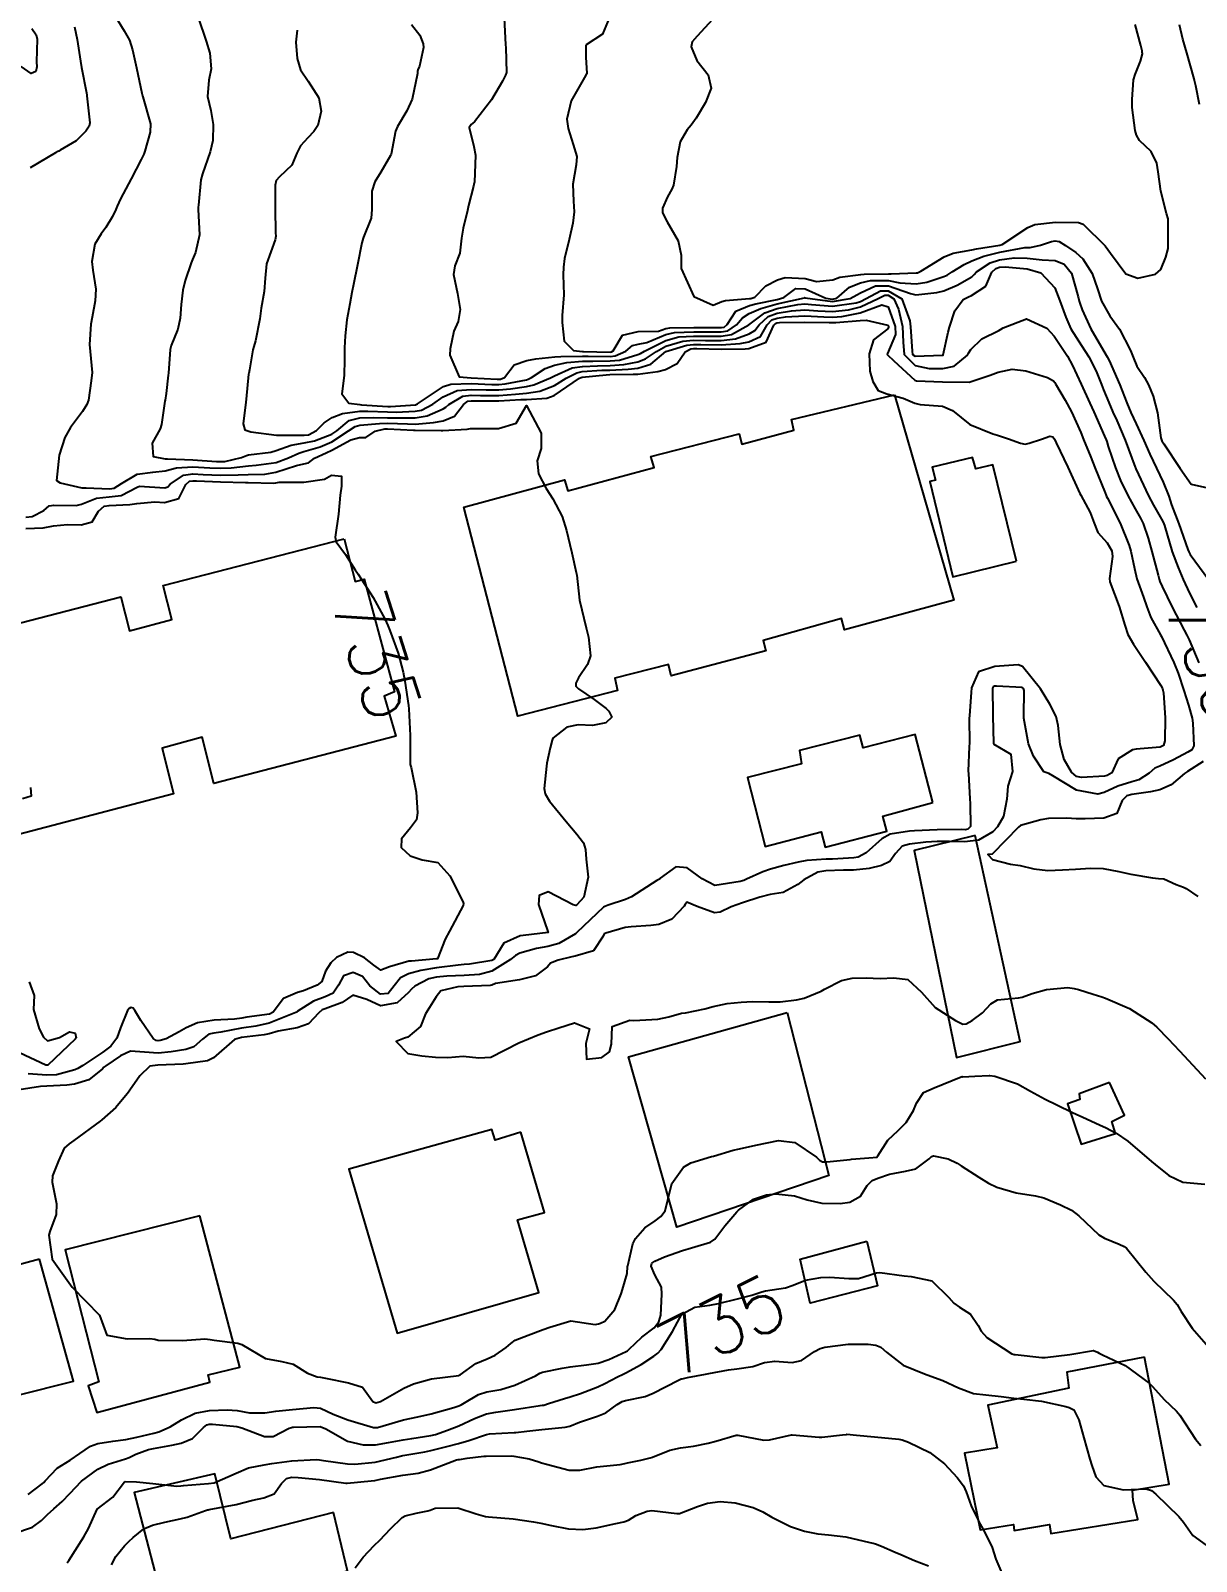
# Model space of a CAD drawing. Header units: metres. Extents: x 298520 to 308411, y 7433745 to 7450750.
# Drawn here: x 298718.6 to 298802.7, y 7450377.2 to 7450487.6 of the extents above; entities that cross this region are included whole.
import ezdxf
from ezdxf.enums import TextEntityAlignment as Align

# ---------------------------------------------------------------- set-up
doc = ezdxf.new("R2010")
doc.units = ezdxf.units.M
doc.header["$LTSCALE"] = 10
for name, color, linetype in [('Cotas', 45, 'Continuous'), ('Curvas de Nivel 1m', 11, 'Continuous'), ('Curvas de Nivel 5m', 15, 'Continuous'), ('Edificações', 30, 'Continuous')]:
    doc.layers.add(name, color=color, linetype=linetype)
doc.styles.add('Style-STANDARD', font='STANDARD.shx')

msp = doc.modelspace()

# ---------------------------------------------------------------- linework, layer by layer
at = {"layer": 'Curvas de Nivel 1m', "flags": 128}
for points, elevation in [([(298724.67, 7450488.62), (298725.34, 7450487.58), (298725.71, 7450486.89), (298725.94, 7450486.19), (298726.22, 7450484.89), (298726.61, 7450483.06), (298726.65, 7450482.88), (298726.67, 7450482.81), (298727.23, 7450480.87), (298727.2, 7450480.25), (298726.83, 7450478.88), (298726.75, 7450478.68), (298726.55, 7450478.28), (298725.83, 7450476.89), (298725.07, 7450475.45), (298724.82, 7450474.91), (298724.73, 7450474.68), (298724.5, 7450474.18), (298724.02, 7450473.38), (298723.66, 7450472.92), (298723.22, 7450472.18), (298723.01, 7450470.92), (298723.08, 7450470.3), (298723.29, 7450468.92), (298723.25, 7450468.1), (298723.03, 7450466.92), (298722.93, 7450466.4), (298722.83, 7450464.93), (298722.88, 7450464.43), (298723.03, 7450462.92), (298722.96, 7450462.33), (298722.75, 7450460.93), (298722.65, 7450460.62), (298722.33, 7450460.11), (298721.46, 7450458.94), (298721.04, 7450458.22), (298720.64, 7450456.95), (298720.44, 7450455.13), (298720.71, 7450454.95), (298722.27, 7450454.6), (298722.6, 7450454.59), (298724.27, 7450454.53), (298724.6, 7450454.57), (298725.14, 7450454.9), (298726.28, 7450455.58), (298727.41, 7450455.74), (298728.28, 7450455.83), (298729.1, 7450456.04), (298730.29, 7450456.12), (298731.5, 7450456.04), (298732.28, 7450456.01), (298733.05, 7450456.03), (298734.29, 7450456.18), (298734.85, 7450456.23), (298736.29, 7450456.42), (298737.18, 7450456.76), (298737.93, 7450457.11), (298738.3, 7450457.22), (298739.47, 7450457.56), (298740.3, 7450457.92), (298741.52, 7450458.7), (298741.99, 7450459.02), (298742.32, 7450459.11), (298743.75, 7450459.25), (298744.32, 7450459.26), (298745.77, 7450459.21), (298746.32, 7450459.2), (298747.65, 7450459.31), (298748.33, 7450459.44), (298749.16, 7450459.78), (298749.8, 7450460.61), (298750.11, 7450460.84), (298750.35, 7450460.87), (298750.62, 7450460.87), (298752.35, 7450460.88), (298753.94, 7450460.96), (298754.35, 7450460.98), (298755.81, 7450461.07), (298756.35, 7450461.26), (298758.18, 7450462.5), (298758.3, 7450462.56), (298758.36, 7450462.58), (298760.09, 7450462.76), (298760.37, 7450462.77), (298762.04, 7450462.79), (298762.37, 7450462.8), (298763.82, 7450462.99), (298764.37, 7450463.14), (298765.22, 7450463.58), (298765.79, 7450464.42), (298766.19, 7450464.62), (298766.4, 7450464.64), (298766.63, 7450464.64), (298768.39, 7450464.6), (298770.12, 7450464.63), (298770.39, 7450464.65), (298771.64, 7450465.1), (298772.2, 7450466.34), (298772.3, 7450466.46), (298772.41, 7450466.5), (298772.6, 7450466.52), (298774.42, 7450466.56), (298776.19, 7450466.52), (298776.42, 7450466.52), (298776.66, 7450466.53), (298778.42, 7450466.66), (298778.85, 7450466.7), (298780.41, 7450466.34), (298780.47, 7450466.24), (298780.47, 7450466.18), (298780.41, 7450466.08), (298779.38, 7450465.28), (298779.06, 7450464.26), (298779.12, 7450463.01), (298779.33, 7450462.26), (298779.72, 7450461.61), (298780.35, 7450461.38), (298781.52, 7450461.06), (298782.35, 7450460.7), (298782.75, 7450460.61), (298784.35, 7450460.48), (298785.07, 7450460.18), (298786.33, 7450459.18), (298787.98, 7450458.5), (298788.32, 7450458.41), (298789.12, 7450458.14), (298789.99, 7450457.81), (298790.31, 7450457.76), (298790.61, 7450457.81), (298791.5, 7450458.11), (298792.1, 7450458.32), (298792.32, 7450458.29), (298792.44, 7450458.1), (298792.56, 7450457.85), (298793.39, 7450456.09), (298794.26, 7450454.19), (298794.32, 7450454.08), (298795, 7450452.82), (298795.29, 7450452.06), (298795.55, 7450451.37), (298796.23, 7450450.62), (298796.56, 7450450.05), (298796.62, 7450449.64), (298796.4, 7450448.05), (298796.42, 7450447.82), (298797.09, 7450446.04), (298797.5, 7450444.7), (298797.71, 7450444.03), (298798.14, 7450443.33), (298799, 7450442.02), (298800.11, 7450440.33), (298800.21, 7450440.12), (298800.25, 7450440.01), (298800.3, 7450439.81), (298800.42, 7450438), (298800.4, 7450436.35), (298800.3, 7450436.01), (298800.05, 7450435.89), (298798.33, 7450435.75), (298798.05, 7450435.7), (298797.03, 7450435.05), (298796.57, 7450434.04), (298796.24, 7450433.84), (298796.03, 7450433.79), (298794.39, 7450433.71), (298794.03, 7450433.78), (298793.65, 7450434.08), (298793.12, 7450435.01), (298792.84, 7450436.09), (298792.7, 7450437.46), (298792.54, 7450438.1), (298792.09, 7450439), (298791.43, 7450440.11), (298790.12, 7450441.7), (298789.82, 7450441.82), (298788.12, 7450441.71), (298786.94, 7450441.33), (298786.45, 7450440.17), (298786.43, 7450439.84), (298786.29, 7450438.17), (298786.28, 7450437.96), (298786.29, 7450436.17), (298786.28, 7450435.93), (298786.21, 7450434.17), (298786.22, 7450433.98), (298786.33, 7450432.17), (298786.35, 7450431.82), (298786.37, 7450430.17), (298786.18, 7450429.97), (298785.98, 7450429.93), (298785.74, 7450429.94), (298783.98, 7450429.92), (298782.34, 7450429.86), (298781.98, 7450429.84), (298780.59, 7450429.62), (298779.97, 7450429.27), (298778.85, 7450428.26), (298778.27, 7450427.95), (298777.96, 7450427.9), (298776.42, 7450427.82), (298775.96, 7450427.8), (298774.56, 7450427.71), (298773.95, 7450427.6), (298772.92, 7450427.36), (298771.94, 7450427.09), (298771.4, 7450426.89), (298770.22, 7450426.36), (298770.02, 7450426.27), (298769.93, 7450426.25), (298769.76, 7450426.19), (298767.93, 7450425.91), (298767.01, 7450426.4), (298765.94, 7450427.19), (298765.11, 7450427.25), (298763.99, 7450426.43), (298763.96, 7450426.4), (298763.93, 7450426.37), (298763.76, 7450426.26), (298761.92, 7450425.09), (298761.49, 7450424.89), (298760.25, 7450424.48), (298760, 7450424.39), (298759.91, 7450424.34), (298757.99, 7450422.51), (298757.94, 7450422.46), (298757.89, 7450422.43), (298756.68, 7450421.72), (298755.88, 7450421.5), (298755.06, 7450421.36), (298753.87, 7450421.04), (298753.55, 7450420.87), (298753.2, 7450420.56), (298751.85, 7450419.72), (298750.96, 7450419.48), (298749.85, 7450419.42), (298748.6, 7450419.36), (298747.85, 7450419.29), (298747.31, 7450419.17), (298746.3, 7450418.65), (298746.05, 7450418.43), (298745.84, 7450418.19), (298745.03, 7450417.45), (298743.82, 7450417.22), (298742.84, 7450417.68), (298741.83, 7450418), (298741.06, 7450417.48), (298739.82, 7450417.01), (298739.6, 7450416.94), (298739.36, 7450416.72), (298738.62, 7450415.92), (298737.8, 7450415.65), (298736.43, 7450415.4), (298735.8, 7450415.2), (298735.44, 7450415.13), (298733.79, 7450414.95), (298733.28, 7450414.8), (298731.78, 7450413.48), (298731.34, 7450413.26), (298729.77, 7450413.05), (298729.58, 7450413.03), (298727.77, 7450412.95), (298727.19, 7450412.87), (298726.45, 7450412.19), (298725.75, 7450411.14), (298725.64, 7450411), (298725.55, 7450410.89), (298724.74, 7450409.89), (298723.72, 7450409), (298723.6, 7450408.91), (298721.71, 7450407.51), (298721.37, 7450407.28), (298721.01, 7450406.95), (298720.6, 7450406.04), (298720.16, 7450404.96), (298720.13, 7450404.5), (298720.44, 7450402.95), (298720.42, 7450402.17), (298719.97, 7450400.96), (298719.89, 7450400.69), (298720.14, 7450398.95), (298721.58, 7450396.94), (298723.55, 7450394.91), (298724.09, 7450393.46), (298725.54, 7450393.2), (298727.17, 7450393.24), (298727.54, 7450393.17), (298727.79, 7450393.12), (298729.54, 7450393.09), (298731.16, 7450393.2), (298731.54, 7450393.16), (298731.82, 7450393.1), (298733.53, 7450392.9), (298733.81, 7450392.79), (298735.52, 7450391.78), (298736.71, 7450391.56), (298737.51, 7450391.37), (298738.56, 7450390.73), (298739.24, 7450390.46), (298739.5, 7450390.43), (298739.84, 7450390.37), (298741.5, 7450390.03), (298742.52, 7450389.71), (298743.27, 7450388.68), (298743.48, 7450388.6), (298743.81, 7450388.68), (298745.49, 7450389.64), (298746.19, 7450389.95), (298747.5, 7450390.31), (298749.47, 7450390.57), (298749.5, 7450390.58), (298749.56, 7450390.6), (298750.69, 7450391.42), (298751.52, 7450391.76), (298752.08, 7450392.02), (298752.88, 7450392.57), (298753.22, 7450392.88), (298753.54, 7450393.1), (298754.46, 7450393.46), (298755.55, 7450393.89), (298756.03, 7450394.04), (298757.55, 7450394.51), (298759.29, 7450394.23), (298759.55, 7450394.28), (298759.69, 7450394.34), (298759.99, 7450394.48), (298760.71, 7450395.32), (298761.17, 7450396.46), (298761.28, 7450396.77), (298761.6, 7450397.92), (298761.64, 7450398.42), (298761.65, 7450398.46), (298762.02, 7450400.06), (298762.21, 7450400.45), (298762.88, 7450401.21), (298763.64, 7450401.73), (298764.04, 7450402.04), (298764.35, 7450402.43), (298764.56, 7450403.33), (298764.83, 7450404.42), (298765.68, 7450405.58), (298766.19, 7450405.91), (298767.69, 7450406.35), (298767.84, 7450406.39), (298769.26, 7450406.81), (298769.7, 7450406.92), (298770.88, 7450407.18), (298771.71, 7450407.35), (298772.53, 7450407.51), (298773.71, 7450407.36), (298775.27, 7450406.3), (298775.49, 7450406.09), (298775.69, 7450405.97), (298776, 7450405.98), (298777.69, 7450406.15), (298777.8, 7450406.16), (298779.03, 7450406.26), (298779.63, 7450406.32), (298779.7, 7450406.4), (298780.41, 7450407.54), (298781.15, 7450408.23), (298781.73, 7450408.82), (298782.26, 7450409.69), (298782.48, 7450410.21), (298782.98, 7450410.98), (298783.75, 7450411.32), (298785.69, 7450412.1), (298785.76, 7450412.12), (298785.82, 7450412.11), (298786.68, 7450412.16), (298787.72, 7450412.2), (298787.76, 7450412.2), (298788.13, 7450412.15), (298789.76, 7450411.6), (298790.71, 7450411.07), (298791.75, 7450410.5), (298792.59, 7450410.09), (298793.74, 7450409.53), (298794.74, 7450409.07), (298795.73, 7450408.62), (298796.11, 7450408.44), (298796.88, 7450408.04), (298797.71, 7450407.46), (298799.42, 7450406.01), (298799.69, 7450405.78), (298800.68, 7450404.99), (298801.68, 7450404.5), (298803.28, 7450404.36)], 733), ([(298730.67, 7450488.52), (298731.24, 7450486.82), (298731.5, 7450485.96), (298731.61, 7450484.82), (298731.43, 7450484.01), (298731.33, 7450482.82), (298731.57, 7450481.81), (298731.76, 7450480.82), (298731.73, 7450479.65), (298731.53, 7450478.83), (298730.97, 7450477.26), (298730.87, 7450476.83), (298730.68, 7450475), (298730.66, 7450474.84), (298730.67, 7450474.68), (298730.76, 7450472.84), (298730.47, 7450471.57), (298730.25, 7450471.06), (298730.16, 7450470.84), (298729.73, 7450469.56), (298729.56, 7450468.85), (298729.45, 7450467.82), (298729.37, 7450466.85), (298729.21, 7450466.05), (298728.73, 7450464.86), (298728.66, 7450464.59), (298728.52, 7450462.86), (298728.5, 7450462.72), (298728.35, 7450461.41), (298728.28, 7450460.92), (298728.27, 7450460.86), (298728.02, 7450459.17), (298727.92, 7450458.86), (298727.34, 7450457.83), (298727.43, 7450456.87), (298728.29, 7450456.7), (298728.45, 7450456.7), (298730.29, 7450456.62), (298731.98, 7450456.51), (298732.29, 7450456.5), (298732.59, 7450456.51), (298733.8, 7450456.79), (298734.15, 7450456.93), (298734.3, 7450456.97), (298735.9, 7450457.18), (298736.3, 7450457.3), (298737.38, 7450457.68), (298738.31, 7450457.84), (298739.05, 7450458), (298740.31, 7450458.47), (298740.67, 7450458.71), (298741.56, 7450459.46), (298742.33, 7450459.64), (298743.33, 7450459.68), (298744.33, 7450459.66), (298745.35, 7450459.64), (298746.33, 7450459.65), (298747.18, 7450459.79), (298748.34, 7450460.31), (298748.53, 7450460.43), (298748.75, 7450460.62), (298749.75, 7450461.21), (298750.35, 7450461.29), (298751.03, 7450461.27), (298752.35, 7450461.27), (298753.56, 7450461.35), (298754.35, 7450461.43), (298755.32, 7450461.57), (298756.36, 7450461.98), (298757.2, 7450462.52), (298757.97, 7450462.9), (298758.37, 7450462.98), (298759.78, 7450463.08), (298760.37, 7450463.09), (298761.69, 7450463.15), (298762.37, 7450463.23), (298763.31, 7450463.51), (298764.39, 7450464.43), (298765.92, 7450464.89), (298766.4, 7450464.94), (298766.93, 7450464.94), (298768.39, 7450464.91), (298769.75, 7450465.01), (298770.39, 7450465.13), (298771.23, 7450465.52), (298771.7, 7450466.35), (298772.04, 7450466.72), (298772.42, 7450466.84), (298773.02, 7450466.93), (298774.42, 7450467), (298775.79, 7450466.93), (298776.42, 7450466.92), (298777.1, 7450466.96), (298778.42, 7450467.23), (298779.97, 7450467.79), (298780.43, 7450467.65), (298780.95, 7450466.23), (298780.96, 7450465.67), (298780.38, 7450464.3), (298780.36, 7450464.26), (298780.36, 7450464.24), (298780.36, 7450464.22), (298780.38, 7450464.19), (298780.85, 7450463.76), (298782.36, 7450462.37), (298782.47, 7450462.32), (298784.36, 7450462.25), (298786.3, 7450462.23), (298786.36, 7450462.24), (298787.8, 7450462.72), (298788.37, 7450462.94), (298789.39, 7450463.15), (298790.37, 7450463.03), (298791.93, 7450462.55), (298792.37, 7450462.32), (298792.45, 7450462.19), (298792.5, 7450462.1), (298793.2, 7450460.93), (298793.65, 7450460.09), (298794.32, 7450458.58), (298794.53, 7450458.08), (298795.05, 7450456.82), (298795.35, 7450456.06), (298796.09, 7450454.23), (298796.16, 7450454.05), (298796.19, 7450453.98), (298796.26, 7450453.86), (298797.16, 7450452.04), (298797.81, 7450450.45), (298797.94, 7450450.03), (298798.2, 7450448.77), (298798.38, 7450448.03), (298798.86, 7450446.7), (298799.09, 7450446.02), (298799.39, 7450445.24), (298800.08, 7450444), (298800.15, 7450443.88), (298801.03, 7450442), (298801.35, 7450441.23), (298801.76, 7450439.99), (298802.09, 7450438.92), (298802.36, 7450437.98), (298802.42, 7450437.63), (298802.48, 7450435.98), (298802.33, 7450435.7), (298802.05, 7450435.52), (298801.02, 7450434.98), (298800.04, 7450434.53), (298799.68, 7450434.37), (298799.25, 7450434.02), (298798.51, 7450433.54), (298798.02, 7450433.4), (298796.99, 7450433.07), (298796.01, 7450432.63), (298795.55, 7450432.51), (298794.01, 7450432.78), (298792.31, 7450433.82), (298792.03, 7450434), (298791.66, 7450434.1), (298790.91, 7450435.24), (298790.55, 7450436.12), (298790.21, 7450437.98), (298790.21, 7450438.12), (298790.25, 7450439.97), (298790.2, 7450440.12), (298790.1, 7450440.19), (298788.24, 7450440.28), (298788.1, 7450440.28), (298788.01, 7450440.25), (298787.97, 7450440.15), (298787.98, 7450438.25), (298787.98, 7450438.15), (298788.03, 7450436.17), (298788.04, 7450436.15), (298788.05, 7450436.1), (298789.29, 7450435.38), (298789.4, 7450434.13), (298789.07, 7450433.08), (298788.99, 7450432.14), (298788.75, 7450430.9), (298788.31, 7450430.15), (298787.98, 7450429.78), (298786.94, 7450429.19), (298785.97, 7450429.05), (298784.87, 7450429.08), (298783.97, 7450429.09), (298783.14, 7450429.04), (298781.97, 7450428.89), (298781.45, 7450428.74), (298780.97, 7450428.23), (298780.55, 7450427.63), (298779.95, 7450427.35), (298779.06, 7450427.14), (298777.94, 7450427.02), (298777.21, 7450427.01), (298775.94, 7450426.97), (298775.36, 7450426.88), (298774.35, 7450426.31), (298773.93, 7450425.98), (298772.85, 7450425.4), (298771.92, 7450425.25), (298771.18, 7450425.08), (298769.92, 7450424.65), (298769.12, 7450424.37), (298768.31, 7450423.99), (298767.91, 7450423.93), (298766.65, 7450424.4), (298765.92, 7450424.7), (298765.79, 7450424.54), (298765.72, 7450424.41), (298764.83, 7450423.49), (298763.89, 7450423.1), (298763.31, 7450423.02), (298761.89, 7450422.94), (298761.47, 7450422.88), (298760.07, 7450422.48), (298759.95, 7450422.43), (298759.89, 7450422.26), (298759.17, 7450421.2), (298757.87, 7450420.81), (298757.61, 7450420.77), (298756.63, 7450420.52), (298756.09, 7450420.3), (298755.86, 7450420.05), (298754.99, 7450419.4), (298753.85, 7450419.11), (298752.12, 7450418.85), (298751.84, 7450418.73), (298751.73, 7450418.7), (298749.84, 7450418.62), (298749.4, 7450418.61), (298748.16, 7450418.3), (298747.83, 7450417.87), (298747.35, 7450417.11), (298747.06, 7450416.64), (298746.7, 7450415.74), (298745.8, 7450414.97), (298745.56, 7450414.89), (298744.95, 7450414.66), (298745.78, 7450413.79), (298746.81, 7450413.62), (298747.78, 7450413.52), (298748.67, 7450413.5), (298749.78, 7450413.6), (298750.91, 7450413.47), (298751.78, 7450413.52), (298753.79, 7450414.55), (298755.19, 7450415.14), (298755.8, 7450415.35), (298756.69, 7450415.63), (298757.81, 7450416), (298758.89, 7450415.58), (298758.62, 7450414.5), (298758.67, 7450413.38), (298759.78, 7450413.49), (298760.34, 7450413.92), (298760.49, 7450414.47), (298760.53, 7450415.75), (298761.81, 7450416.19), (298762.09, 7450416.18), (298763.81, 7450416.27), (298764.61, 7450416.43), (298765.54, 7450416.69), (298765.82, 7450416.73), (298767.2, 7450417.02), (298767.82, 7450417.18), (298768.82, 7450417.39), (298769.83, 7450417.49), (298770.65, 7450417.53), (298771.83, 7450417.51), (298772.65, 7450417.51), (298773.83, 7450417.65), (298774.37, 7450417.78), (298775.6, 7450418.29), (298775.84, 7450418.42), (298777.08, 7450419.05), (298777.85, 7450419.23), (298778.85, 7450419.25), (298779.85, 7450419.2), (298780.84, 7450419.25), (298781.85, 7450419.12), (298782.83, 7450418.21), (298783.83, 7450417.1), (298785.3, 7450416.18), (298785.63, 7450416), (298785.81, 7450415.9), (298786.05, 7450415.93), (298786.49, 7450416.16), (298787.25, 7450416.73), (298787.83, 7450417.37), (298788.33, 7450417.66), (298789.84, 7450417.81), (298790.1, 7450417.86), (298790.82, 7450418.12), (298791.85, 7450418.4), (298793.39, 7450418.54), (298793.85, 7450418.49), (298794.17, 7450418.4), (298795.22, 7450418.06), (298795.84, 7450417.87), (298796.1, 7450417.79), (298797.83, 7450417.03), (298799.44, 7450416.01), (298799.81, 7450415.7), (298800.64, 7450414.84), (298801.45, 7450413.99), (298801.79, 7450413.63), (298803.32, 7450411.96)], 732), ([(298752.73, 7450488.51), (298752.84, 7450486.57), (298752.86, 7450486.36), (298752.9, 7450484.57), (298752.83, 7450484.36), (298752.62, 7450483.94), (298751.82, 7450482.58), (298750.59, 7450481), (298750.37, 7450480.81), (298750.21, 7450480.6), (298750.56, 7450479.22), (298750.67, 7450478.6), (298750.59, 7450476.65), (298750.58, 7450476.6), (298750.53, 7450476.36), (298750.16, 7450474.96), (298750.09, 7450474.6), (298749.78, 7450473.32), (298749.65, 7450472.61), (298749.55, 7450471.53), (298749.19, 7450470.61), (298749.09, 7450469.98), (298749.37, 7450468.61), (298749.56, 7450467.47), (298749.43, 7450466.61), (298749.12, 7450465.9), (298748.84, 7450464.62), (298748.82, 7450464.18), (298749.49, 7450462.61), (298750.36, 7450462.53), (298752.23, 7450462.44), (298752.36, 7450462.44), (298752.48, 7450462.45), (298752.76, 7450462.57), (298753.46, 7450463.48), (298754.38, 7450463.79), (298755.02, 7450463.9), (298756.39, 7450464.06), (298756.83, 7450464.08), (298758.39, 7450464.09), (298758.8, 7450464.09), (298760.39, 7450464.07), (298760.75, 7450464.11), (298761.52, 7450464.47), (298761.99, 7450464.87), (298762.4, 7450464.96), (298763.04, 7450465.09), (298764.41, 7450465.66), (298765.02, 7450465.81), (298766.41, 7450465.86), (298767.87, 7450465.85), (298768.4, 7450465.85), (298768.86, 7450465.92), (298769.49, 7450466.37), (298769.92, 7450466.86), (298770.42, 7450467.17), (298771.24, 7450467.54), (298772.43, 7450467.88), (298774.4, 7450468.31), (298774.43, 7450468.32), (298774.46, 7450468.31), (298776.43, 7450468.05), (298777.7, 7450468.27), (298778.18, 7450468.52), (298778.44, 7450468.67), (298779.53, 7450469.16), (298780.45, 7450469.16), (298782.05, 7450468.61), (298782.44, 7450468.53), (298783.95, 7450468.68), (298784.44, 7450468.8), (298785.41, 7450469.22), (298786.46, 7450469.82), (298786.64, 7450469.98), (298786.81, 7450470.17), (298787.78, 7450470.84), (298788.47, 7450471.05), (298789.53, 7450471.2), (298790.47, 7450471.16), (298791.54, 7450471.04), (298792.47, 7450470.99), (298793.12, 7450470.74), (298793.66, 7450470.08), (298794.13, 7450468.38), (298794.21, 7450468.07), (298794.26, 7450467.91), (298794.43, 7450467.43), (298795.05, 7450466.06), (298795.98, 7450464.47), (298796.24, 7450464.05), (298796.38, 7450463.79), (298797.14, 7450462.04), (298797.65, 7450460.74), (298797.94, 7450460.03), (298798.33, 7450459.22), (298798.87, 7450458.02), (298799.3, 7450457.02), (298799.8, 7450456.01), (298800.28, 7450455.01), (298800.67, 7450454), (298800.88, 7450453.37), (298801.39, 7450451.99), (298802.05, 7450450.16), (298802.11, 7450449.98), (298802.22, 7450449.79), (298803.56, 7450447.97)], 729), ([(298721.76, 7450487.85), (298721.95, 7450486.94), (298722.19, 7450485.38), (298722.26, 7450484.93), (298722.61, 7450483.09), (298722.64, 7450482.93), (298722.65, 7450482.88), (298722.85, 7450480.93), (298722.81, 7450480.7), (298722.57, 7450480.32), (298721.87, 7450479.63), (298720.71, 7450478.95), (298720.61, 7450478.89), (298720.55, 7450478.86), (298720.37, 7450478.77), (298718.54, 7450477.69)], 734), ([(298737.8, 7450487.61), (298737.72, 7450486.75), (298737.82, 7450485.57), (298738.04, 7450484.75), (298738.61, 7450483.93), (298739.36, 7450482.73), (298739.55, 7450481.77), (298739.3, 7450480.73), (298739, 7450480.31), (298738.57, 7450479.85), (298738.04, 7450479.27), (298737.78, 7450478.75), (298737.42, 7450477.88), (298736.54, 7450477.04), (298736.3, 7450476.76), (298736.21, 7450476.44), (298736.22, 7450474.76), (298736.25, 7450473), (298736.27, 7450472.76), (298736.21, 7450472.49), (298735.59, 7450470.77), (298735.49, 7450469.73), (298735.44, 7450468.77), (298735.22, 7450467.57), (298735.11, 7450466.78), (298734.81, 7450465.2), (298734.69, 7450464.79), (298734.62, 7450464.55), (298734.37, 7450463.1), (298734.32, 7450462.84), (298734.31, 7450462.79), (298734.13, 7450461), (298734.11, 7450460.79), (298733.92, 7450459.21), (298734.04, 7450458.79), (298734.32, 7450458.68), (298734.46, 7450458.65), (298736.32, 7450458.41), (298736.68, 7450458.4), (298738.32, 7450458.39), (298738.62, 7450458.43), (298739.2, 7450458.73), (298739.75, 7450459.3), (298740.33, 7450459.67), (298741.07, 7450459.97), (298742.33, 7450460.13), (298742.9, 7450460.12), (298744.33, 7450460.07), (298744.94, 7450460.06), (298746.33, 7450460.12), (298746.78, 7450460.2), (298747.59, 7450460.63), (298748.35, 7450461.16), (298749.35, 7450461.61), (298750.35, 7450461.7), (298751.43, 7450461.66), (298752.35, 7450461.66), (298753.19, 7450461.73), (298754.36, 7450461.9), (298754.89, 7450462.02), (298756.08, 7450462.53), (298756.27, 7450462.63), (298756.37, 7450462.68), (298757.64, 7450463.25), (298758.38, 7450463.36), (298759.46, 7450463.41), (298760.38, 7450463.42), (298761.36, 7450463.49), (298762.38, 7450463.7), (298762.94, 7450463.9), (298763.73, 7450464.44), (298764.4, 7450464.81), (298765.63, 7450465.19), (298766.4, 7450465.25), (298767.25, 7450465.24), (298768.4, 7450465.22), (298769.42, 7450465.34), (298770.4, 7450465.7), (298770.82, 7450465.95), (298771.12, 7450466.35), (298771.79, 7450466.97), (298772.42, 7450467.19), (298773.46, 7450467.36), (298774.42, 7450467.44), (298775.36, 7450467.36), (298776.42, 7450467.31), (298777.58, 7450467.43), (298778.43, 7450467.65), (298779.72, 7450468.25), (298780.19, 7450468.49), (298780.44, 7450468.49), (298780.85, 7450468.24), (298781.18, 7450467.48), (298781.46, 7450466.23), (298781.52, 7450465.11), (298781.59, 7450464.23), (298782.38, 7450463.43), (298783.38, 7450463.21), (298784.37, 7450463.21), (298785.19, 7450463.37), (298786.16, 7450464.17), (298786.24, 7450464.31), (298786.39, 7450464.59), (298787.2, 7450465.36), (298788.41, 7450465.96), (298788.54, 7450466.02), (298788.74, 7450466.15), (298790.42, 7450466.79), (298791.87, 7450466.11), (298792.4, 7450465.53), (298793.38, 7450464.09), (298793.72, 7450463.43), (298794.36, 7450462.07), (298794.98, 7450460.71), (298795.27, 7450460.07), (298796.04, 7450458.33), (298796.15, 7450458.05), (298796.2, 7450457.94), (298796.31, 7450457.58), (298796.82, 7450456.04), (298797.19, 7450455.13), (298797.72, 7450454.04), (298798.25, 7450453.08), (298798.64, 7450452.42), (298798.83, 7450452.02), (298799.18, 7450450.96), (298799.45, 7450450.01), (298799.9, 7450448.3), (298799.98, 7450448), (298800.03, 7450447.84), (298800.19, 7450447.47), (298800.91, 7450445.99), (298801.79, 7450444.34), (298801.98, 7450443.98), (298802.14, 7450443.63), (298802.84, 7450441.97)], 731), ([(298760.31, 7450488.48), (298759.82, 7450487.33), (298758.65, 7450486.57), (298758.62, 7450486.5), (298758.64, 7450485.68), (298758.71, 7450484.5), (298758.68, 7450484.45), (298758.62, 7450484.38), (298757.58, 7450482.52), (298757.27, 7450481.2), (298757.36, 7450480.52), (298757.71, 7450479.37), (298757.97, 7450478.51), (298757.92, 7450477.89), (298757.68, 7450476.51), (298757.73, 7450475.29), (298757.78, 7450474.51), (298757.68, 7450473.7), (298757.42, 7450472.52), (298757.09, 7450471.14), (298757.01, 7450470.52), (298757, 7450469.97), (298757.03, 7450468.52), (298756.93, 7450467.03), (298756.91, 7450466.52), (298757.07, 7450465.19), (298757.75, 7450464.51), (298758.39, 7450464.44), (298758.45, 7450464.44), (298760.39, 7450464.39), (298760.47, 7450464.4), (298760.6, 7450464.48), (298761.27, 7450465.61), (298762.41, 7450465.87), (298763.88, 7450465.91), (298764.41, 7450466.09), (298764.69, 7450466.15), (298766.41, 7450466.17), (298768.19, 7450466.16), (298768.41, 7450466.16), (298768.6, 7450466.19), (298768.82, 7450466.38), (298769.44, 7450467.35), (298770.43, 7450467.76), (298770.9, 7450467.88), (298772.43, 7450468.19), (298772.91, 7450468.33), (298773.78, 7450468.98), (298774.44, 7450468.96), (298775.95, 7450468.29), (298776.43, 7450468.21), (298776.74, 7450468.29), (298777.64, 7450469.08), (298778.45, 7450469.4), (298779.15, 7450469.56), (298780.45, 7450469.56), (298781.28, 7450469.4), (298782.45, 7450469.31), (298783.22, 7450469.44), (298784.46, 7450469.84), (298784.7, 7450469.95), (298785.04, 7450470.18), (298785.92, 7450470.72), (298786.47, 7450470.97), (298787.33, 7450471.31), (298788.48, 7450471.6), (298790.28, 7450471.93), (298790.48, 7450471.93), (298790.67, 7450471.93), (298791.43, 7450472.11), (298792.21, 7450472.38), (298792.49, 7450472.42), (298792.77, 7450472.38), (298793.23, 7450472.09), (298793.98, 7450471.58), (298794.47, 7450471.13), (298795.15, 7450470.06), (298795.54, 7450468.96), (298795.81, 7450468.06), (298796.42, 7450467), (298797.12, 7450466.04), (298797.92, 7450464.5), (298798.1, 7450464.03), (298798.38, 7450463.38), (298798.92, 7450462.57), (298799.2, 7450462.02), (298799.56, 7450461.22), (298799.85, 7450460.01), (298800.1, 7450458.21), (298800.18, 7450458), (298800.22, 7450457.91), (298800.31, 7450457.77), (298801.5, 7450455.99), (298802.28, 7450454.87), (298803.68, 7450454.55)], 728), ([(298767.77, 7450488.39), (298766.66, 7450487.19), (298766.29, 7450486.78), (298766.22, 7450486.41), (298766.64, 7450485.42), (298767.46, 7450484.4), (298767.66, 7450483.44), (298767.25, 7450482.4), (298766.59, 7450481.27), (298766.23, 7450480.77), (298765.94, 7450480.42), (298765.44, 7450479.55), (298765.21, 7450478.42), (298765.18, 7450477.79), (298764.94, 7450476.43), (298764.82, 7450476.14), (298764.52, 7450475.6), (298764.16, 7450474.78), (298764.16, 7450474.43), (298764.5, 7450473.78), (298765.29, 7450472.42), (298765.5, 7450471.39), (298765.51, 7450470.42), (298766.43, 7450468.41), (298767.81, 7450467.78), (298768.43, 7450468.03), (298768.7, 7450468.11), (298770.43, 7450468.27), (298770.52, 7450468.27), (298770.82, 7450468.36), (298771.61, 7450469.18), (298772.45, 7450469.61), (298773.01, 7450469.77), (298774.45, 7450469.7), (298775.26, 7450469.49), (298776.45, 7450469.61), (298776.95, 7450469.79), (298778.46, 7450470), (298778.7, 7450470.01), (298780.46, 7450470.04), (298780.66, 7450470.03), (298782.46, 7450470.1), (298782.56, 7450470.12), (298782.79, 7450470.22), (298784.47, 7450471.26), (298785.13, 7450471.53), (298786.48, 7450471.78), (298786.81, 7450471.84), (298788.48, 7450472.11), (298788.65, 7450472.15), (298790.5, 7450473.39), (298791.02, 7450473.6), (298792.5, 7450473.77), (298794.17, 7450473.75), (298794.5, 7450473.63), (298796.08, 7450472.05), (298796.48, 7450471.53), (298797.57, 7450470.04), (298798.45, 7450469.73), (298799.72, 7450470.01), (298800.1, 7450470.36), (298800.47, 7450471.24), (298800.62, 7450471.86), (298800.63, 7450472), (298800.64, 7450473.86), (298800.62, 7450474), (298800.51, 7450474.39), (298800.11, 7450476.01), (298799.92, 7450477.39), (298799.81, 7450478.01), (298799.41, 7450478.87), (298798.57, 7450479.66), (298798.34, 7450480.03), (298798.24, 7450480.37), (298798.03, 7450482.04), (298798.03, 7450482.62), (298798.14, 7450484.03), (298798.24, 7450484.42), (298798.64, 7450485.39), (298798.77, 7450485.91), (298798.76, 7450486.03), (298798.75, 7450486.12), (298798.66, 7450486.5), (298798.25, 7450488.03)], 727), ([(298802.89, 7450482.26), (298802.62, 7450483.61), (298802.53, 7450483.98), (298802.5, 7450484.11), (298801.97, 7450485.99), (298801.68, 7450486.97), (298801.44, 7450487.99)], 728), ([(298718.24, 7450452.48), (298718.69, 7450452.52), (298719.53, 7450452.97), (298719.92, 7450453.29), (298720.25, 7450453.36), (298721.86, 7450453.32), (298722.25, 7450453.42), (298723.33, 7450453.85), (298724.26, 7450453.94), (298725.11, 7450454.05), (298726.27, 7450454.65), (298726.44, 7450454.71), (298728.27, 7450454.61), (298728.47, 7450454.66), (298728.65, 7450454.86), (298729.6, 7450455.52), (298730.28, 7450455.61), (298731.02, 7450455.57), (298732.28, 7450455.52), (298733.55, 7450455.53), (298734.28, 7450455.57), (298735.47, 7450455.59), (298736.28, 7450455.72), (298737.76, 7450456.22), (298738.29, 7450456.33), (298738.62, 7450456.41), (298739.06, 7450456.73), (298739.89, 7450457.13), (298740.3, 7450457.32), (298741.67, 7450458.06), (298742.31, 7450458.23), (298742.76, 7450458.23), (298743.43, 7450458.68), (298744.14, 7450458.85), (298744.32, 7450458.86), (298746.2, 7450458.77), (298746.31, 7450458.76), (298748.2, 7450458.74), (298748.31, 7450458.73), (298750.08, 7450458.84), (298750.32, 7450458.87), (298752.01, 7450458.88), (298752.32, 7450458.87), (298753.61, 7450459.27), (298754.34, 7450460.55), (298755.41, 7450458.54), (298755.41, 7450457.43), (298755.11, 7450456.54), (298755.21, 7450455.61), (298755.77, 7450454.54), (298756.26, 7450453.81), (298756.92, 7450452.52), (298757.23, 7450451.52), (298757.47, 7450450.51), (298757.62, 7450449.91), (298757.94, 7450448.5), (298757.98, 7450448.29), (298758.17, 7450446.5), (298758.65, 7450444.49), (298758.81, 7450443.83), (298758.96, 7450442.49), (298758.76, 7450441.85), (298758.11, 7450440.88), (298757.9, 7450440.5), (298757.9, 7450440.3), (298758.1, 7450440.1), (298759.24, 7450439.34), (298760.09, 7450438.69), (298760.29, 7450438.48), (298760.5, 7450438.05), (298760.07, 7450437.65), (298759.11, 7450437.45), (298758.07, 7450437.51), (298757.25, 7450437.33), (298756.25, 7450436.53), (298756.19, 7450436.39), (298756.05, 7450435.84), (298755.82, 7450434.74), (298755.78, 7450434.53), (298755.63, 7450432.91), (298755.7, 7450432.53), (298756, 7450432), (298757.22, 7450430.52), (298757.97, 7450429.62), (298758.45, 7450428.99), (298758.6, 7450428.5), (298758.66, 7450427.8), (298758.79, 7450426.5), (298758.48, 7450425.07), (298757.99, 7450424.51), (298757.91, 7450424.47), (298757.71, 7450424.51), (298755.92, 7450425.45), (298755.27, 7450425.19), (298755.22, 7450424.54), (298755.89, 7450422.59), (298755.91, 7450422.53), (298754.12, 7450422.31), (298753.89, 7450422.28), (298752.71, 7450421.74), (298752, 7450420.58), (298751.86, 7450420.49), (298750.23, 7450420.23), (298749.86, 7450420.21), (298749.42, 7450420.17), (298747.86, 7450419.98), (298746.72, 7450419.77), (298745.85, 7450419.54), (298745.25, 7450419.25), (298744.8, 7450418.66), (298744.37, 7450418.12), (298743.83, 7450418.06), (298743.06, 7450418.68), (298742.51, 7450419.35), (298741.85, 7450419.64), (298741.15, 7450419.4), (298740.79, 7450418.71), (298740.41, 7450418.14), (298739.83, 7450417.88), (298738.98, 7450417.57), (298737.81, 7450416.81), (298737.78, 7450416.78), (298737.71, 7450416.74), (298735.8, 7450415.98), (298734.82, 7450415.77), (298733.8, 7450415.62), (298732.31, 7450415.32), (298731.8, 7450415.26), (298731.44, 7450415.18), (298730.99, 7450414.83), (298730.35, 7450414.27), (298729.79, 7450414.08), (298728.72, 7450413.92), (298727.78, 7450413.82), (298726.79, 7450413.89), (298725.78, 7450413.97), (298725.06, 7450413.62), (298724.02, 7450412.91), (298723.87, 7450412.81), (298723.77, 7450412.69), (298722.79, 7450411.9), (298721.75, 7450411.57), (298721.2, 7450411.5), (298719.75, 7450411.43), (298719.3, 7450411.41), (298717.75, 7450411.17)], 734), ([(298803.16, 7450434.85), (298802.03, 7450434.14), (298801.81, 7450433.98), (298800.85, 7450433.17), (298800.02, 7450432.82), (298799.36, 7450432.66), (298798.01, 7450432.48), (298797.66, 7450432.38), (298797.31, 7450432.04), (298796.93, 7450431.1), (298795.99, 7450430.76), (298794.65, 7450430.73), (298793.99, 7450430.73), (298793.31, 7450430.77), (298791.99, 7450430.74), (298791.45, 7450430.65), (298789.98, 7450430.24), (298789.83, 7450430.12), (298787.96, 7450428.19), (298787.94, 7450428.17), (298787.62, 7450428.15), (298787.96, 7450427.78), (298789.25, 7450427.44), (298789.95, 7450427.35), (298790.95, 7450427.12), (298791.94, 7450427), (298793, 7450427.03), (298793.94, 7450427.08), (298795.04, 7450427.16), (298795.94, 7450427.14), (298797.07, 7450426.91), (298797.94, 7450426.73), (298799.5, 7450426.46), (298799.94, 7450426.42), (298800.32, 7450426.38), (298801.21, 7450425.99), (298801.74, 7450425.79), (298801.93, 7450425.7), (298802.77, 7450425.12)], 731), ([(298718.57, 7450432.97), (298718.63, 7450432.35), (298718, 7450432.17)], 736), ([(298718.48, 7450418.97), (298718.83, 7450417.97), (298718.79, 7450416.97), (298719.2, 7450415.57), (298719.51, 7450414.96), (298719.79, 7450414.71), (298720.67, 7450414.95), (298721.38, 7450415.35), (298721.8, 7450415.25), (298721.88, 7450414.93), (298721.79, 7450414.83), (298719.83, 7450412.96), (298719.79, 7450412.94), (298719.77, 7450412.94), (298719.69, 7450412.96), (298717.78, 7450413.85)], 736), ([(298718.41, 7450381.97), (298719.41, 7450382.75), (298719.53, 7450382.84), (298719.63, 7450382.96), (298720.5, 7450383.87), (298721.43, 7450384.45), (298722.14, 7450384.93), (298722.9, 7450385.46), (298723.44, 7450385.65), (298724.51, 7450385.83), (298725.45, 7450385.94), (298726.24, 7450386.1), (298727.46, 7450386.41), (298727.82, 7450386.5), (298728.65, 7450386.85), (298729.47, 7450387.35), (298730.45, 7450387.85), (298731.48, 7450388.03), (298732.77, 7450388.09), (298733.48, 7450388.04), (298734.38, 7450387.87), (298735.47, 7450387.87), (298736.26, 7450387.98), (298737.48, 7450388.11), (298739.01, 7450388.26), (298739.48, 7450388.2), (298740.4, 7450387.78), (298741.47, 7450387.35), (298743.32, 7450386.82), (298743.46, 7450386.8), (298743.6, 7450386.82), (298745.47, 7450387.35), (298746.52, 7450387.59), (298747.47, 7450387.79), (298749.12, 7450388.24), (298749.48, 7450388.38), (298749.63, 7450388.45), (298749.88, 7450388.6), (298750.88, 7450389.2), (298751.49, 7450389.38), (298752.5, 7450389.56), (298753.5, 7450389.87), (298754.99, 7450390.54), (298755.32, 7450390.72), (298755.51, 7450390.79), (298756.93, 7450391.1), (298757.51, 7450391.19), (298758.68, 7450391.32), (298759.52, 7450391.46), (298760.28, 7450391.71), (298761.53, 7450392.29), (298761.64, 7450392.35), (298761.76, 7450392.46), (298762.67, 7450393.32), (298763.55, 7450394), (298763.89, 7450394.43), (298764.04, 7450394.91), (298764.12, 7450396.43), (298764.08, 7450396.93), (298763.6, 7450397.82), (298763.35, 7450398.44), (298763.39, 7450398.66), (298763.61, 7450398.82), (298764.31, 7450399.13), (298765.61, 7450399.59), (298766.26, 7450399.76), (298767.62, 7450400.18), (298767.93, 7450400.39), (298768.66, 7450401.35), (298769.53, 7450402.36), (298769.65, 7450402.48), (298770.73, 7450403.28), (298771.67, 7450403.6), (298772.33, 7450403.67), (298773.67, 7450403.53), (298774.59, 7450403.24), (298775.66, 7450403), (298776.98, 7450402.96), (298777.66, 7450403.06), (298778.43, 7450403.49), (298778.92, 7450404.26), (298779.29, 7450404.64), (298779.68, 7450404.8), (298780.53, 7450405.08), (298781.68, 7450405.31), (298782.42, 7450405.47), (298783.39, 7450406.2), (298783.55, 7450406.35), (298783.7, 7450406.4), (298784.77, 7450406.18), (298785.4, 7450405.89), (298785.69, 7450405.69), (298786.97, 7450404.87), (298787.68, 7450404.44), (298788.28, 7450404.14), (298789.67, 7450403.73), (298791.06, 7450403.51), (298791.67, 7450403.37), (298792.86, 7450402.88), (298793.65, 7450402.49), (298794.19, 7450402.07), (298795.63, 7450400.72), (298796.03, 7450400.46), (298797.1, 7450400.04), (298797.46, 7450399.87), (298797.62, 7450399.74), (298799.03, 7450398.02), (298799.59, 7450397.37), (298801.01, 7450395.99), (298801.27, 7450395.68), (298801.56, 7450395.17), (298802.36, 7450393.97), (298803.54, 7450392.62)], 734), ([(298721.23, 7450377.05), (298721.35, 7450377.22), (298722.42, 7450378.92), (298722.76, 7450379.53), (298723.39, 7450380.91), (298724.51, 7450381.79), (298725.35, 7450382.89), (298725.39, 7450382.91), (298725.41, 7450382.92), (298726.21, 7450382.88), (298727.41, 7450382.77), (298729.13, 7450382.57), (298729.41, 7450382.6), (298729.62, 7450382.63), (298731.41, 7450382.77), (298731.82, 7450382.81), (298733.42, 7450383.52), (298734.31, 7450383.9), (298735.43, 7450384.12), (298735.97, 7450384.22), (298737.43, 7450384.41), (298739.19, 7450384.49), (298739.43, 7450384.48), (298739.71, 7450384.43), (298741.43, 7450384.18), (298741.96, 7450384.16), (298743.43, 7450384.31), (298744.98, 7450384.66), (298745.33, 7450384.76), (298745.43, 7450384.78), (298747.01, 7450385.06), (298747.44, 7450385.15), (298748.61, 7450385.45), (298749.45, 7450385.66), (298750.19, 7450385.86), (298751.46, 7450386.3), (298751.69, 7450386.35), (298753.46, 7450386.45), (298753.57, 7450386.45), (298754.38, 7450386.55), (298755.46, 7450386.66), (298757.15, 7450386.83), (298757.47, 7450386.91), (298758.17, 7450387.2), (298759.47, 7450387.62), (298760.08, 7450387.87), (298760.88, 7450388.47), (298761.26, 7450388.69), (298761.49, 7450388.75), (298762.9, 7450389.04), (298763.49, 7450389.28), (298765.32, 7450390.23), (298765.5, 7450390.31), (298765.58, 7450390.33), (298765.95, 7450390.41), (298767.25, 7450390.65), (298767.51, 7450390.7), (298768.91, 7450390.97), (298769.51, 7450391.03), (298770.67, 7450391.2), (298771.52, 7450391.49), (298772.27, 7450391.59), (298773.52, 7450391.49), (298774.19, 7450391.64), (298775.12, 7450392.3), (298775.54, 7450392.52), (298775.86, 7450392.61), (298777.54, 7450392.81), (298778.99, 7450392.81), (298779.54, 7450392.76), (298779.9, 7450392.61), (298780.32, 7450392.24), (298781.52, 7450391.31), (298783.05, 7450390.67), (298783.51, 7450390.52), (298784.37, 7450390.19), (298785.5, 7450389.67), (298786.58, 7450389.25), (298787.49, 7450389.16), (298788.58, 7450389.05), (298789.49, 7450388.92), (298790.23, 7450388.86), (298791.49, 7450388.72), (298793.24, 7450388.33), (298793.48, 7450388.26), (298793.83, 7450388.08), (298794.19, 7450387.36), (298794.54, 7450386.07), (298794.97, 7450384.53), (298795.12, 7450384.06), (298795.42, 7450383.26), (298795.99, 7450382.63), (298797.42, 7450382.32), (298799.05, 7450382.38), (298799.42, 7450382.27), (298799.75, 7450382.01), (298801.39, 7450380.4), (298801.73, 7450379.98), (298802.41, 7450379.01), (298803.37, 7450378.31)], 736), ([(298724.42, 7450376.9), (298724.73, 7450377.51), (298725.36, 7450378.26), (298725.67, 7450378.58), (298725.97, 7450378.88), (298726.74, 7450379.5), (298727.38, 7450379.77), (298728.27, 7450379.97), (298729.38, 7450380.21), (298729.88, 7450380.34), (298731.19, 7450380.82), (298731.34, 7450380.87), (298731.39, 7450380.88), (298731.46, 7450380.89), (298733.4, 7450381.25), (298734.61, 7450381.57), (298735.4, 7450381.74), (298736.14, 7450382.02), (298736.68, 7450382.76), (298737.04, 7450383.13), (298737.42, 7450383.22), (298737.88, 7450383.21), (298739.42, 7450383.05), (298741.32, 7450382.8), (298741.41, 7450382.79), (298743.15, 7450382.95), (298743.42, 7450382.99), (298743.81, 7450383.07), (298745.42, 7450383.36), (298746.54, 7450383.52), (298747.42, 7450383.75), (298749.3, 7450384.47), (298749.43, 7450384.5), (298749.52, 7450384.51), (298750.08, 7450384.59), (298751.28, 7450384.74), (298751.44, 7450384.75), (298753.24, 7450384.76), (298753.44, 7450384.74), (298754.53, 7450384.54), (298755.23, 7450384.33), (298755.43, 7450384.27), (298755.79, 7450384.17), (298757.43, 7450383.74), (298758.2, 7450383.73), (298759.43, 7450383.96), (298761.11, 7450384.15), (298761.43, 7450384.2), (298761.64, 7450384.25), (298762.59, 7450384.45), (298763.26, 7450384.61), (298763.44, 7450384.67), (298764.69, 7450385.18), (298765.45, 7450385.34), (298766.39, 7450385.46), (298767.45, 7450385.68), (298768.01, 7450385.83), (298769.46, 7450386.26), (298769.58, 7450386.25), (298771.46, 7450385.89), (298771.88, 7450385.91), (298773.46, 7450386.28), (298773.5, 7450386.28), (298775.46, 7450386.1), (298775.64, 7450386.1), (298777.14, 7450386.27), (298777.42, 7450386.31), (298777.46, 7450386.32), (298778.15, 7450386.26), (298779.46, 7450386.14), (298781.2, 7450385.97), (298781.45, 7450385.92), (298781.91, 7450385.75), (298783.44, 7450385), (298784.49, 7450384.19), (298785.42, 7450383.19), (298785.86, 7450382.61), (298786.05, 7450382.17), (298786.42, 7450381.15), (298786.89, 7450380.16), (298787.07, 7450379.84), (298787.37, 7450379.32), (298787.94, 7450378.14), (298788.2, 7450377.3), (298788.71, 7450376.14)], 737), ([(298741.99, 7450376.69), (298742.57, 7450377.46), (298743.36, 7450378.3), (298743.76, 7450378.67), (298744.55, 7450379.49), (298745.39, 7450380.31), (298745.6, 7450380.43), (298746.4, 7450380.64), (298747.23, 7450380.8), (298747.4, 7450380.85), (298747.76, 7450380.99), (298749.4, 7450381.02), (298750.71, 7450380.59), (298751.39, 7450380.4), (298751.6, 7450380.37), (298753.38, 7450380.21), (298754.85, 7450380.01), (298755.38, 7450379.91), (298756.16, 7450379.74), (298757.37, 7450379.51), (298758.42, 7450379.45), (298759.37, 7450379.57), (298760.8, 7450379.89), (298761.38, 7450380.01), (298761.7, 7450380.13), (298762.24, 7450380.45), (298763.05, 7450380.78), (298763.39, 7450380.82), (298765.2, 7450380.6), (298765.39, 7450380.61), (298766.69, 7450381.1), (298767.4, 7450381.35), (298768.32, 7450381.46), (298769.4, 7450381.38), (298770.7, 7450381.04), (298771.39, 7450380.73), (298772.05, 7450380.33), (298773.38, 7450379.66), (298774.4, 7450379.33), (298775.37, 7450379.13), (298776.14, 7450379.06), (298777.37, 7450378.91), (298779.11, 7450378.51), (298779.36, 7450378.46), (298779.53, 7450378.42), (298779.95, 7450378.24), (298780.95, 7450377.82), (298781.36, 7450377.65), (298782.34, 7450377.22), (298783.35, 7450376.82)], 738)]:
    msp.add_lwpolyline(points, dxfattribs=dict(at, elevation=elevation))
at = {"layer": 'Curvas de Nivel 5m', "flags": 128}
for points, elevation in [([(298718.66, 7450487.74), (298718.98, 7450487.29), (298719.05, 7450486.97), (298719, 7450485.34), (298719.02, 7450484.97), (298718.97, 7450484.63), (298718.63, 7450484.49), (298717.91, 7450484.99)], 735), ([(298746.05, 7450488.03), (298746.66, 7450487.25), (298746.89, 7450486.64), (298746.91, 7450486.37), (298746.63, 7450485.03), (298746.51, 7450484.75), (298746.48, 7450484.64), (298746.48, 7450484.5), (298746.11, 7450482.65), (298745.73, 7450481.79), (298745.04, 7450480.66), (298744.91, 7450480.33), (298744.58, 7450478.67), (298744.55, 7450478.58), (298743.84, 7450477.38), (298743.4, 7450476.68), (298743.2, 7450476.01), (298743.19, 7450474.68), (298743.14, 7450474.05), (298742.59, 7450472.69), (298742.56, 7450472.61), (298742.48, 7450472.27), (298742.16, 7450470.69), (298741.87, 7450469.27), (298741.76, 7450468.7), (298741.6, 7450467.87), (298741.4, 7450466.71), (298741.27, 7450465.57), (298741.22, 7450464.71), (298741.23, 7450463.85), (298741.21, 7450462.71), (298741.02, 7450461.38), (298741.54, 7450460.7), (298742.34, 7450460.6), (298742.44, 7450460.59), (298744.34, 7450460.46), (298744.55, 7450460.46), (298746.34, 7450460.59), (298746.39, 7450460.6), (298746.49, 7450460.65), (298748.36, 7450461.91), (298748.89, 7450462.08), (298750.36, 7450462.12), (298751.84, 7450462.06), (298752.36, 7450462.05), (298752.82, 7450462.1), (298754.36, 7450462.4), (298754.48, 7450462.43), (298754.71, 7450462.55), (298755.7, 7450463.21), (298756.38, 7450463.44), (298757.26, 7450463.64), (298758.38, 7450463.74), (298759.13, 7450463.74), (298760.38, 7450463.75), (298761.05, 7450463.81), (298762.39, 7450464.22), (298762.56, 7450464.29), (298762.85, 7450464.45), (298764.4, 7450465.23), (298765.33, 7450465.49), (298766.4, 7450465.55), (298767.56, 7450465.55), (298768.4, 7450465.53), (298769.13, 7450465.65), (298770.39, 7450466.36), (298771.54, 7450467.23), (298772.42, 7450467.53), (298773.93, 7450467.82), (298774.43, 7450467.88), (298774.91, 7450467.82), (298776.43, 7450467.7), (298778.12, 7450467.95), (298778.43, 7450468.05), (298778.85, 7450468.26), (298779.87, 7450468.82), (298780.44, 7450468.81), (298781.41, 7450468.23), (298782, 7450466.64), (298782.04, 7450466.22), (298782.16, 7450464.45), (298782.19, 7450464.22), (298782.38, 7450464.09), (298784.36, 7450464.17), (298784.38, 7450464.17), (298784.4, 7450464.17), (298784.41, 7450464.19), (298784.76, 7450465.83), (298784.85, 7450466.19), (298785.24, 7450467.37), (298785.84, 7450468.18), (298786.22, 7450468.39), (298786.44, 7450468.47), (298787.47, 7450469.14), (298787.92, 7450470.16), (298788.19, 7450470.43), (298788.47, 7450470.51), (298788.87, 7450470.54), (298790.47, 7450470.4), (298791.45, 7450470.11), (298792.45, 7450469.03), (298792.81, 7450468.09), (298793.24, 7450466.91), (298793.62, 7450466.08), (298794.39, 7450464.86), (298794.91, 7450464.06), (298795.43, 7450463.01), (298795.81, 7450462.06), (298795.97, 7450461.66), (298796.35, 7450460.75), (298796.65, 7450460.05), (298796.92, 7450459.46), (298797.54, 7450458.04), (298798.25, 7450456.08), (298798.27, 7450456.03), (298798.29, 7450455.97), (298799.22, 7450454.02), (298799.58, 7450453.34), (298800.24, 7450452.16), (298800.32, 7450452), (298800.36, 7450451.88), (298800.93, 7450449.99), (298801.35, 7450448.84), (298801.71, 7450447.98), (298802.18, 7450447.01), (298802.69, 7450445.97)], 730), ([(298718.23, 7450451.66), (298719.48, 7450451.71), (298720.23, 7450451.85), (298721.24, 7450451.95), (298722.23, 7450451.92), (298723.02, 7450452.14), (298723.47, 7450452.92), (298723.89, 7450453.28), (298724.25, 7450453.33), (298725.74, 7450453.39), (298726.25, 7450453.48), (298727.54, 7450453.58), (298728.25, 7450453.55), (298729.28, 7450453.82), (298729.79, 7450454.84), (298730.04, 7450455.08), (298730.28, 7450455.11), (298730.54, 7450455.1), (298732.28, 7450455.03), (298734.07, 7450454.99), (298734.27, 7450454.99), (298736.12, 7450454.93), (298736.27, 7450454.95), (298736.52, 7450455.01), (298738.28, 7450455), (298739.77, 7450455.23), (298740.28, 7450455.51), (298741.01, 7450455.44), (298741, 7450454.71), (298740.91, 7450454.07), (298740.79, 7450452.71), (298740.56, 7450451.05), (298740.61, 7450450.71), (298741.3, 7450449.79), (298742, 7450448.69), (298742.2, 7450448.37), (298743.28, 7450446.68), (298744.16, 7450445.09), (298744.35, 7450444.67), (298744.5, 7450444.31), (298745.1, 7450442.66), (298745.45, 7450441.31), (298745.58, 7450440.66), (298745.85, 7450438.89), (298745.87, 7450438.65), (298745.96, 7450436.74), (298745.97, 7450436.65), (298745.96, 7450434.73), (298745.97, 7450434.65), (298746.03, 7450434.42), (298746.38, 7450432.64), (298746.49, 7450431.15), (298746.41, 7450430.64), (298745.98, 7450430.06), (298745.34, 7450429.28), (298745.32, 7450428.66), (298745.95, 7450428.05), (298746.83, 7450427.76), (298747.95, 7450427.58), (298748.82, 7450426.61), (298749.76, 7450424.76), (298749.8, 7450424.6), (298749.77, 7450424.46), (298748.79, 7450422.62), (298748.48, 7450422.03), (298747.92, 7450420.63), (298747.86, 7450420.62), (298746.05, 7450420.46), (298745.86, 7450420.44), (298744.47, 7450420.05), (298743.85, 7450419.81), (298743.34, 7450420.16), (298742.66, 7450420.69), (298741.87, 7450421.08), (298741.46, 7450421.11), (298740.64, 7450420.71), (298740.23, 7450420.34), (298739.85, 7450419.73), (298739.59, 7450418.98), (298739.24, 7450418.73), (298738.26, 7450418.31), (298737.83, 7450418.18), (298736.83, 7450417.75), (298736.08, 7450416.77), (298735.81, 7450416.63), (298734.19, 7450416.4), (298733.81, 7450416.34), (298733.28, 7450416.27), (298731.81, 7450416.19), (298730.63, 7450416.01), (298729.8, 7450415.64), (298729.29, 7450415.36), (298728.35, 7450414.85), (298727.93, 7450414.72), (298727.79, 7450414.7), (298727.65, 7450414.72), (298727.43, 7450414.87), (298726.53, 7450416.16), (298726.11, 7450416.89), (298725.99, 7450417.06), (298725.82, 7450417.1), (298725.68, 7450417.04), (298725.58, 7450416.89), (298725.07, 7450415.63), (298724.8, 7450414.9), (298724.38, 7450414.31), (298723.78, 7450413.89), (298722.35, 7450412.93), (298722, 7450412.7), (298721.77, 7450412.6), (298720.46, 7450412.25), (298719.76, 7450412.22), (298718.41, 7450412.33)], 735), ([(298717.37, 7450379.17), (298718.71, 7450379.63), (298719.38, 7450380.11), (298719.81, 7450380.53), (298720.25, 7450380.95), (298720.86, 7450381.48), (298721.4, 7450382.04), (298722.25, 7450382.93), (298723.42, 7450383.81), (298724.17, 7450384.16), (298725.43, 7450384.56), (298725.68, 7450384.64), (298726.18, 7450384.88), (298727.09, 7450385.22), (298727.44, 7450385.3), (298728.77, 7450385.53), (298729.45, 7450385.67), (298730.27, 7450386.01), (298731.06, 7450386.82), (298731.29, 7450387), (298731.47, 7450387.04), (298731.69, 7450387.04), (298733.46, 7450386.87), (298733.81, 7450386.79), (298735.45, 7450386.16), (298736.07, 7450386.15), (298737.24, 7450386.75), (298737.4, 7450386.81), (298737.46, 7450386.83), (298737.55, 7450386.83), (298739.46, 7450386.87), (298739.88, 7450386.72), (298741.45, 7450385.82), (298742.57, 7450385.56), (298743.45, 7450385.57), (298744.4, 7450385.72), (298745.45, 7450385.92), (298746.07, 7450386.02), (298747.46, 7450386.22), (298747.78, 7450386.3), (298748.66, 7450386.61), (298749.47, 7450386.94), (298750.61, 7450387.45), (298751.47, 7450387.79), (298752.13, 7450387.92), (298753.48, 7450388.11), (298755.34, 7450388.39), (298755.48, 7450388.41), (298755.59, 7450388.43), (298755.94, 7450388.53), (298757.1, 7450388.9), (298757.49, 7450389.01), (298758.25, 7450389.26), (298759.5, 7450389.75), (298759.99, 7450389.98), (298760.91, 7450390.47), (298761.31, 7450390.66), (298761.51, 7450390.75), (298762.62, 7450391.35), (298763.53, 7450391.96), (298763.81, 7450392.16), (298764.07, 7450392.43), (298764.87, 7450393.74), (298765.23, 7450394.41), (298765.56, 7450394.99), (298766.48, 7450395.48), (298767.57, 7450395.63), (298768.19, 7450395.76), (298769.57, 7450396.08), (298770.6, 7450396.35), (298771.32, 7450396.6), (298771.58, 7450396.67), (298773.02, 7450396.89), (298773.58, 7450397.07), (298774.47, 7450397.43), (298775.59, 7450397.64), (298776.23, 7450397.65), (298777.59, 7450397.55), (298778.29, 7450397.56), (298779.6, 7450397.97), (298779.84, 7450398), (298781.6, 7450397.75), (298782.1, 7450397.71), (298783.59, 7450397.4), (298784.8, 7450396.18), (298785.16, 7450395.77), (298785.57, 7450395.48), (298786.37, 7450394.98), (298786.92, 7450394.16), (298787.15, 7450393.76), (298787.54, 7450393.31), (298789.36, 7450392.13), (298789.53, 7450392.07), (298789.59, 7450392.07), (298791.53, 7450391.85), (298791.77, 7450391.86), (298793.53, 7450392.08), (298795.24, 7450392.36), (298795.53, 7450392.24), (298795.65, 7450392.17), (298795.9, 7450392.05), (298797.52, 7450391.28), (298799.26, 7450390.01), (298799.5, 7450389.76), (298800.33, 7450388.83), (298801.22, 7450387.99), (298801.48, 7450387.69), (298802.6, 7450385.97), (298802.98, 7450385.5)], 735)]:
    msp.add_lwpolyline(points, dxfattribs=dict(at, elevation=elevation))
at = {"layer": 'Edificações'}
for points in [[(298780.9, 7450461.32), (298785.16, 7450446.5), (298777.28, 7450444.35), (298777.07, 7450445.17), (298771.43, 7450443.59), (298771.61, 7450442.84), (298764.79, 7450441.03), (298764.58, 7450441.85), (298760.72, 7450440.86), (298760.91, 7450439.99), (298753.72, 7450438.13), (298749.83, 7450453.2), (298757.1, 7450455.17), (298757.34, 7450454.39), (298763.56, 7450456.07), (298763.32, 7450456.85), (298769.69, 7450458.5), (298769.87, 7450457.76), (298773.64, 7450458.77), (298773.46, 7450459.52)], [(298789.7, 7450449.32), (298787.98, 7450456.25), (298786.75, 7450455.97), (298786.51, 7450456.79), (298783.6, 7450456.08), (298783.85, 7450455.16), (298783.44, 7450455.05), (298785.09, 7450448.19)], [(298741.2, 7450450.92), (298741.98, 7450447.83), (298742.65, 7450448.01), (298744.83, 7450439.87), (298744.08, 7450439.58), (298744.92, 7450436.69), (298731.8, 7450433.27), (298730.96, 7450436.6), (298728.07, 7450435.82), (298728.9, 7450432.52), (298715.76, 7450429.09), (298715.01, 7450432.05), (298714.39, 7450431.91), (298712.26, 7450440.17), (298712.89, 7450440.34), (298712.09, 7450443.36), (298725.09, 7450446.74), (298725.71, 7450444.28), (298728.78, 7450445.1), (298728.15, 7450447.56)], [(298783.66, 7450431.9), (298782.39, 7450436.81), (298778.64, 7450435.84), (298778.38, 7450436.76), (298774.04, 7450435.64), (298774.18, 7450434.69), (298770.28, 7450433.69), (298771.56, 7450428.72), (298775.6, 7450429.77), (298775.89, 7450428.67), (298780.35, 7450429.84), (298780.04, 7450430.92)], [(298786.72, 7450429.52), (298782.31, 7450428.44), (298785.36, 7450413.49), (298789.96, 7450414.65)], [(298773.15, 7450416.76), (298776.16, 7450404.98), (298765.2, 7450401.27), (298761.7, 7450413.54)], [(298796.39, 7450411.7), (298794.22, 7450410.89), (298794.25, 7450410.46), (298793.38, 7450410.16), (298794.35, 7450407.24), (298796.83, 7450408.01), (298796.56, 7450408.88), (298797.47, 7450409.35)], [(298753.94, 7450408.11), (298752.1, 7450407.54), (298751.85, 7450408.31), (298741.53, 7450405.45), (298745.01, 7450393.61), (298755.23, 7450396.54), (298753.71, 7450401.79), (298755.64, 7450402.31)], [(298730.79, 7450402.08), (298721.08, 7450399.63), (298723.51, 7450390.11), (298722.73, 7450389.82), (298723.35, 7450387.9), (298731.5, 7450390.08), (298731.4, 7450390.62), (298733.67, 7450391.16)], [(298778.9, 7450400.26), (298779.67, 7450397.03), (298774.82, 7450395.79), (298774.09, 7450398.96)], [(298719.23, 7450398.96), (298711.22, 7450396.79), (298713.34, 7450388.07), (298721.67, 7450390.15)], [(298798.92, 7450391.88), (298793.32, 7450390.81), (298793.47, 7450389.64), (298787.62, 7450388.41), (298788.3, 7450385.33), (298785.93, 7450384.96), (298787.07, 7450379.42), (298789.47, 7450379.82), (298789.53, 7450379.39), (298792.07, 7450379.8), (298792.17, 7450379.16), (298798.44, 7450380.16), (298798.11, 7450381.54), (298798.05, 7450382.28), (298800.7, 7450382.71)], [(298740.42, 7450380.67), (298733.03, 7450378.77), (298731.87, 7450383.46), (298726.06, 7450382.12), (298728.43, 7450372.98), (298741.44, 7450376.47)]]:
    msp.add_lwpolyline(points, close=True, dxfattribs=at)

# ---------------------------------------------------------------- texts
at = {"layer": 'Cotas', "style": 'Style-STANDARD'}
for s, rotation, p in [('735', 287.8346, (298743.56, 7450442.53, 735)), ('730', 291.1411, (298803.85, 7450442.43, 730)), ('735', 26.428, (298768.42, 7450394.19, 735))]:
    msp.add_text(s, height=4, rotation=rotation, dxfattribs=at).set_placement(p, align=Align.MIDDLE_CENTER)

doc.saveas('drawing.dxf')
